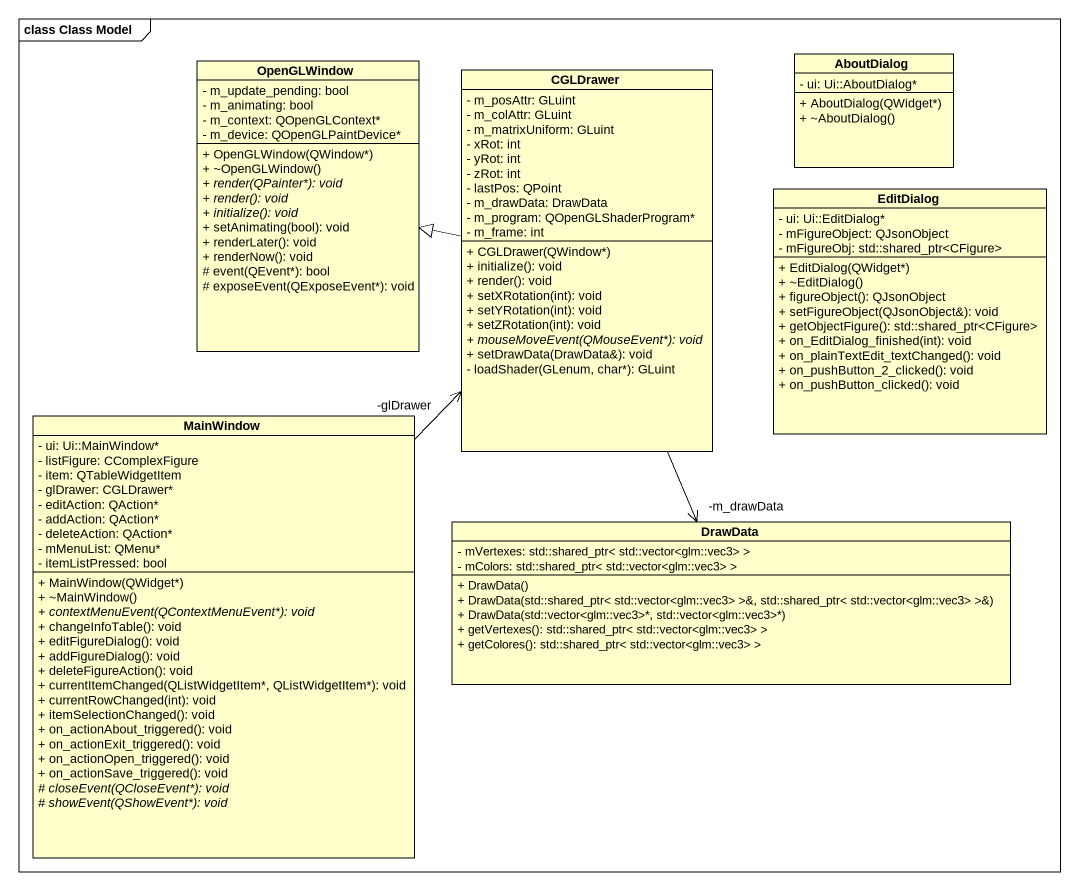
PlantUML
@startuml
mainframe class Class Model
hide circle
hide empty members
skinparam classAttributeIconSize 0
class OpenGLWindow {
  - m_update_pending: bool
  - m_animating: bool
  - m_context: QOpenGLContext*
  - m_device: QOpenGLPaintDevice*
  + OpenGLWindow(QWindow*)
  + ~OpenGLWindow()
  {abstract} + render(QPainter*): void
  {abstract} + render(): void
  {abstract} + initialize(): void
  + setAnimating(bool): void
  + renderLater(): void
  + renderNow(): void
  # event(QEvent*): bool
  # exposeEvent(QExposeEvent*): void
}
class CGLDrawer {
  - m_posAttr: GLuint
  - m_colAttr: GLuint
  - m_matrixUniform: GLuint
  - xRot: int
  - yRot: int
  - zRot: int
  - lastPos: QPoint
  - m_drawData: DrawData
  - m_program: QOpenGLShaderProgram*
  - m_frame: int
  + CGLDrawer(QWindow*)
  + initialize(): void
  + render(): void
  + setXRotation(int): void
  + setYRotation(int): void
  + setZRotation(int): void
  {abstract} + mouseMoveEvent(QMouseEvent*): void
  + setDrawData(DrawData&): void
  - loadShader(GLenum, char*): GLuint
}
class AboutDialog {
  - ui: Ui::AboutDialog*
  + AboutDialog(QWidget*)
  + ~AboutDialog()
}
class EditDialog {
  - ui: Ui::EditDialog*
  - mFigureObject: QJsonObject
  - mFigureObj: std::shared_ptr<CFigure>
  + EditDialog(QWidget*)
  + ~EditDialog()
  + figureObject(): QJsonObject
  + setFigureObject(QJsonObject&): void
  + getObjectFigure(): std::shared_ptr<CFigure>
  + on_EditDialog_finished(int): void
  + on_plainTextEdit_textChanged(): void
  + on_pushButton_2_clicked(): void
  + on_pushButton_clicked(): void
}
class MainWindow {
  - ui: Ui::MainWindow*
  - listFigure: CComplexFigure
  - item: QTableWidgetItem
  - glDrawer: CGLDrawer*
  - editAction: QAction*
  - addAction: QAction*
  - deleteAction: QAction*
  - mMenuList: QMenu*
  - itemListPressed: bool
  + MainWindow(QWidget*)
  + ~MainWindow()
  {abstract} + contextMenuEvent(QContextMenuEvent*): void
  + changeInfoTable(): void
  + editFigureDialog(): void
  + addFigureDialog(): void
  + deleteFigureAction(): void
  + currentItemChanged(QListWidgetItem*, QListWidgetItem*): void
  + currentRowChanged(int): void
  + itemSelectionChanged(): void
  + on_actionAbout_triggered(): void
  + on_actionExit_triggered(): void
  + on_actionOpen_triggered(): void
  + on_actionSave_triggered(): void
  {abstract} # closeEvent(QCloseEvent*): void
  {abstract} # showEvent(QShowEvent*): void
}
class DrawData {
  - mVertexes: std::shared_ptr< std::vector<glm::vec3> >
  - mColors: std::shared_ptr< std::vector<glm::vec3> >
  + DrawData()
  + DrawData(std::shared_ptr< std::vector<glm::vec3> >&, std::shared_ptr< std::vector<glm::vec3> >&)
  + DrawData(std::vector<glm::vec3>*, std::vector<glm::vec3>*)
  + getVertexes(): std::shared_ptr< std::vector<glm::vec3> >
  + getColores(): std::shared_ptr< std::vector<glm::vec3> >
}
CGLDrawer -left-|> OpenGLWindow
CGLDrawer --> "-m_drawData" DrawData
MainWindow -up-> "-glDrawer" CGLDrawer
@enduml
